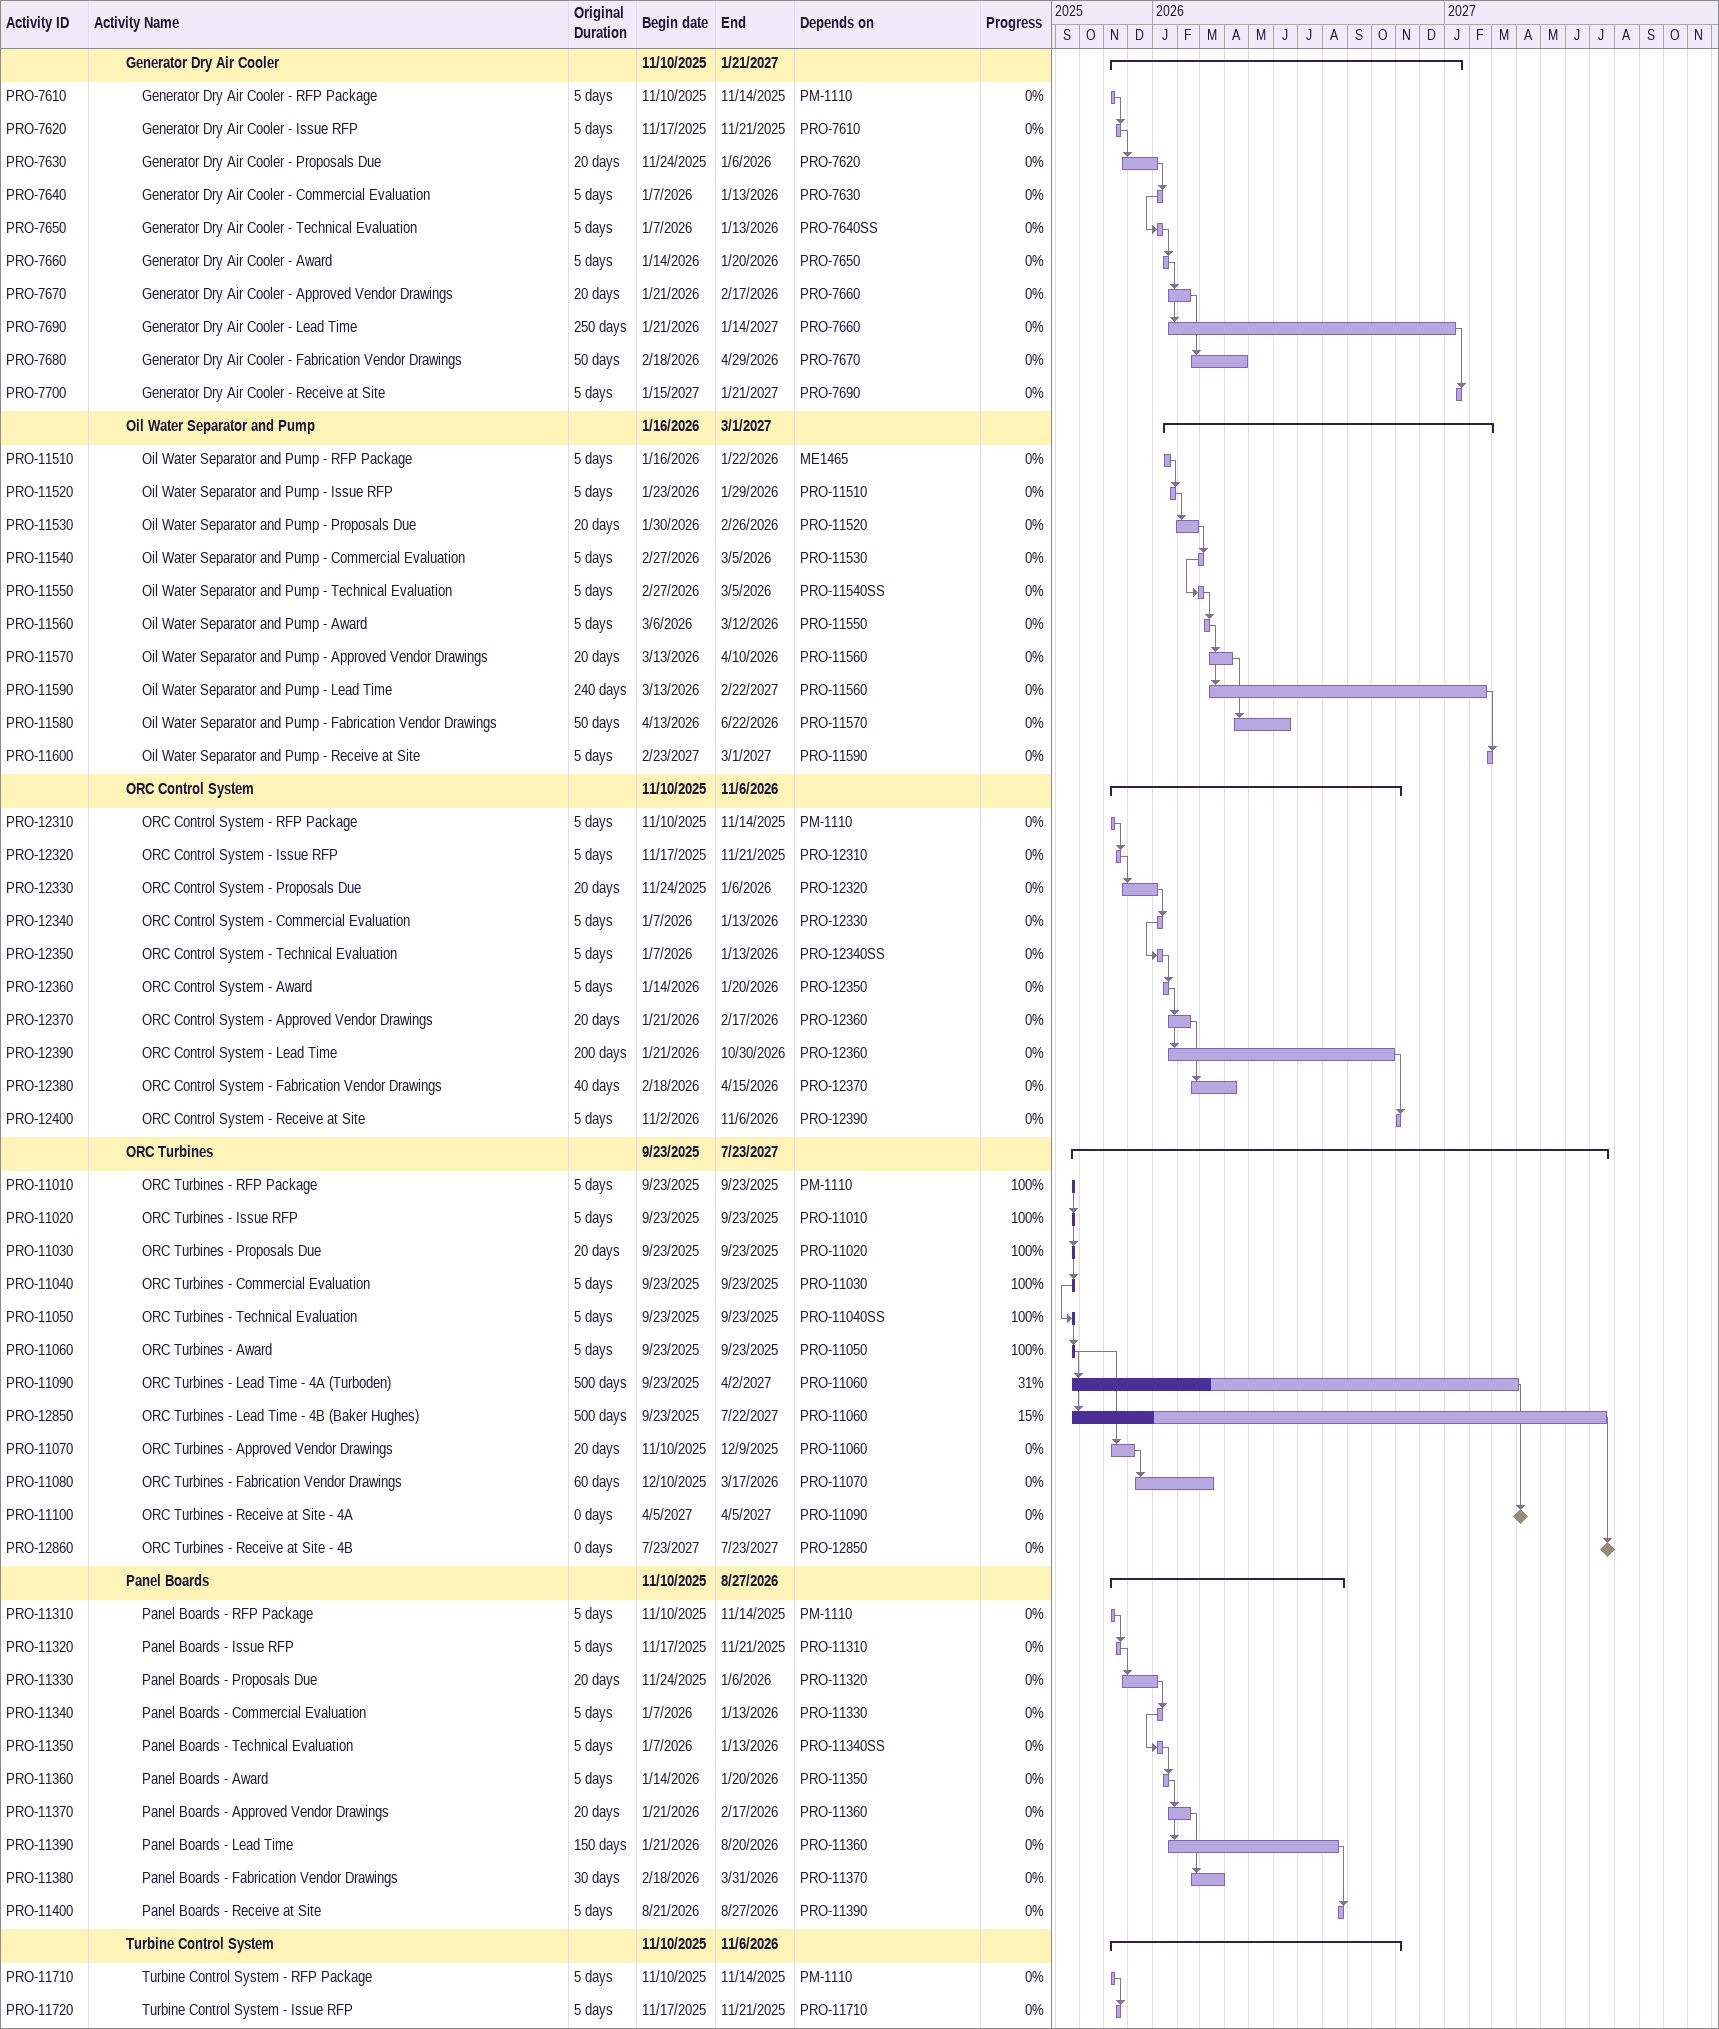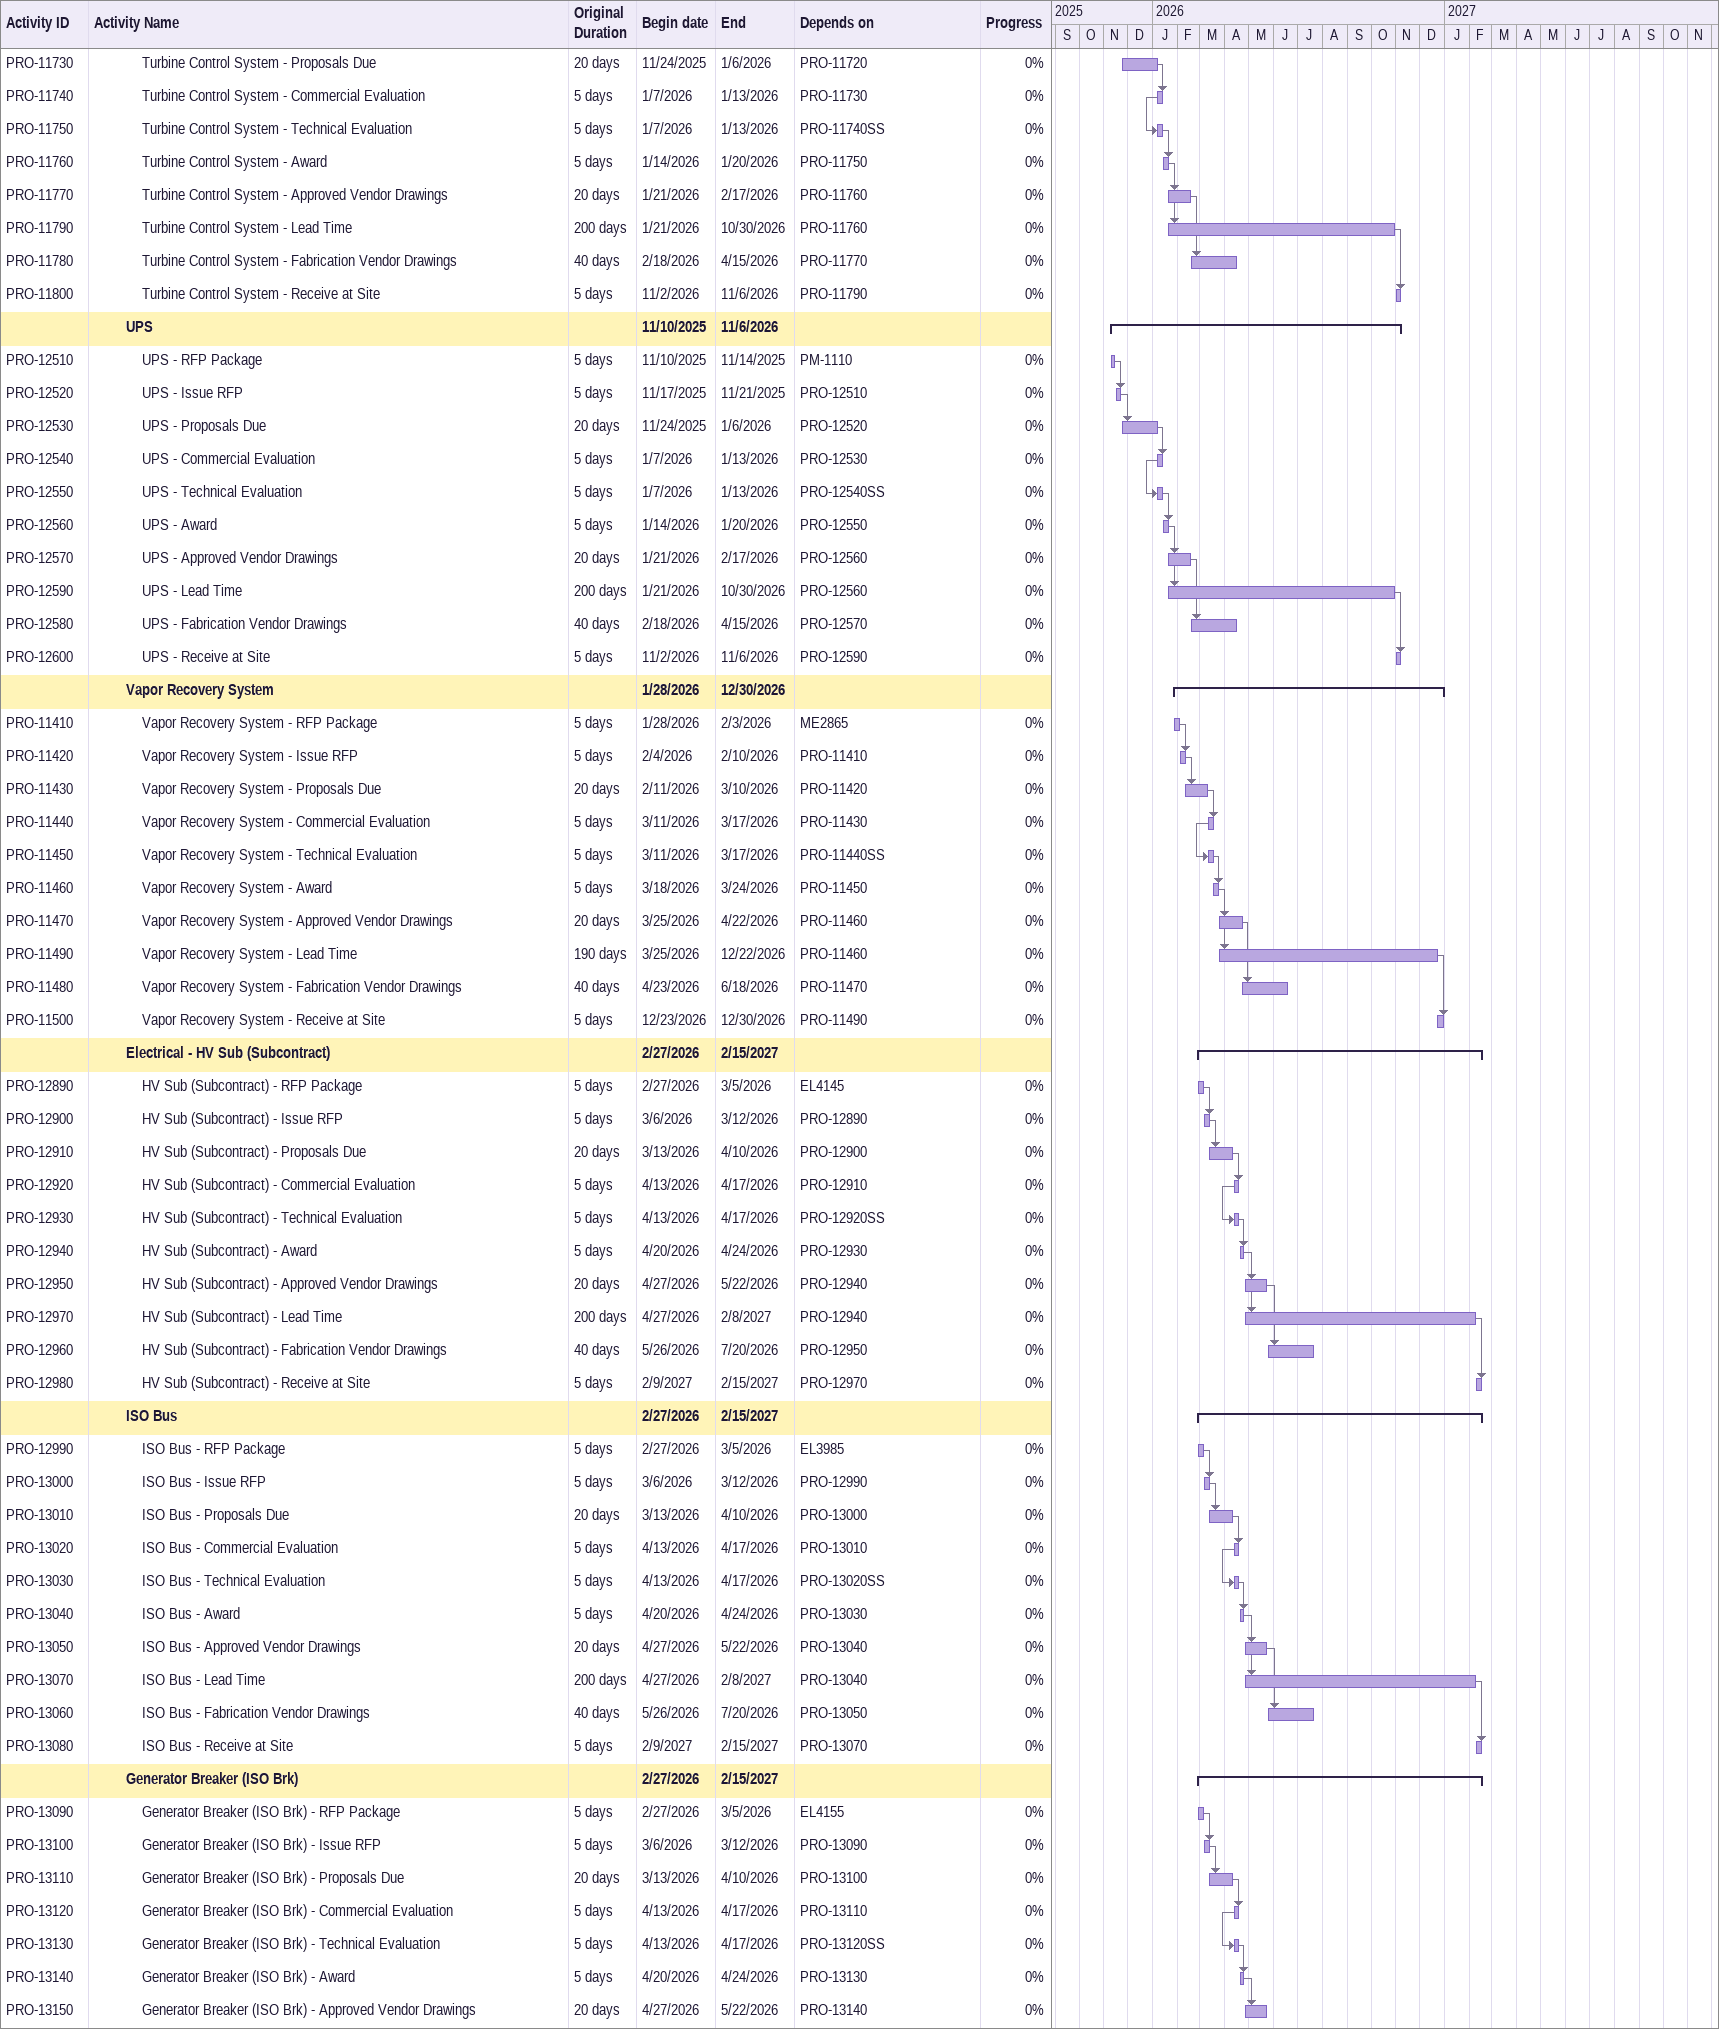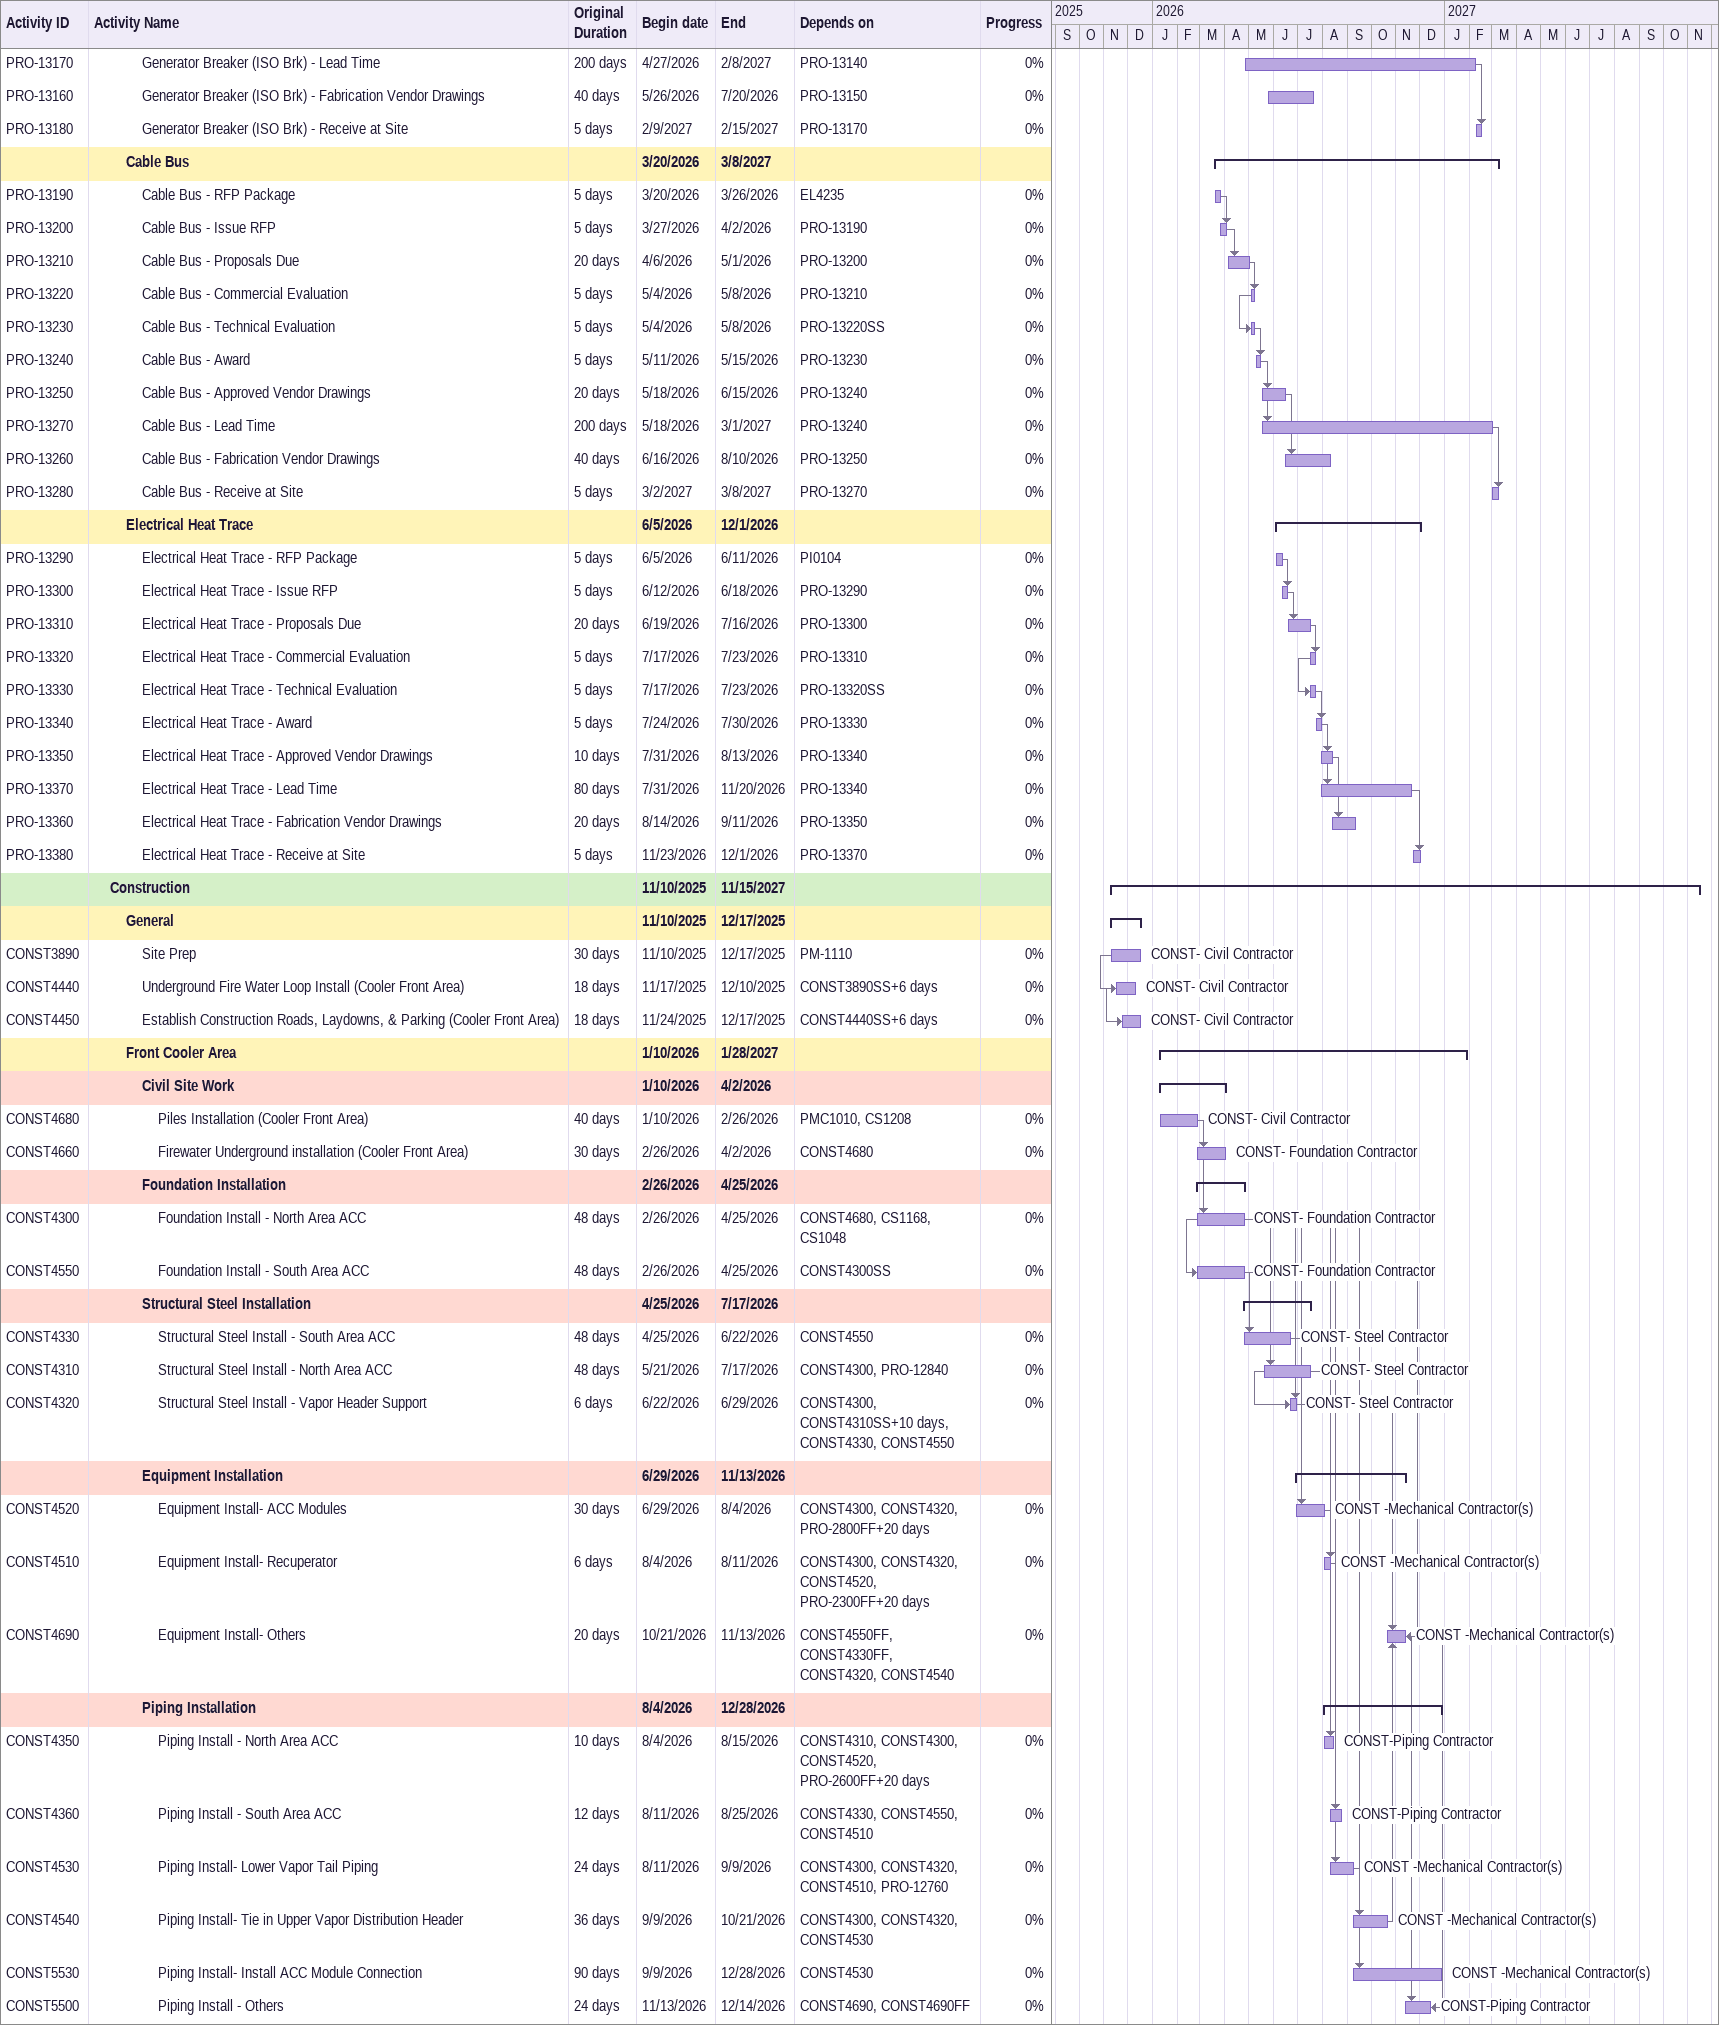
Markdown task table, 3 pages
| ID | Level | Task | Original duration | Start | Finish | Predecessors | Resources | % complete |
|---|---|---|---|---|---|---|---|---|
|  | 3 | **Generator Dry Air Cooler** |  | 2025-11-10 | 2027-01-21 |  |  |  |
| PRO-7610 | 4 | Generator Dry Air Cooler - RFP Package | 5d | 2025-11-10 | 2025-11-14 | PM-1110 |  | 0 |
| PRO-7620 | 4 | Generator Dry Air Cooler - Issue RFP | 5d | 2025-11-17 | 2025-11-21 | PRO-7610 |  | 0 |
| PRO-7630 | 4 | Generator Dry Air Cooler - Proposals Due | 20d | 2025-11-24 | 2026-01-06 | PRO-7620 |  | 0 |
| PRO-7640 | 4 | Generator Dry Air Cooler - Commercial Evaluation | 5d | 2026-01-07 | 2026-01-13 | PRO-7630 |  | 0 |
| PRO-7650 | 4 | Generator Dry Air Cooler - Technical Evaluation | 5d | 2026-01-07 | 2026-01-13 | PRO-7640SS |  | 0 |
| PRO-7660 | 4 | Generator Dry Air Cooler - Award | 5d | 2026-01-14 | 2026-01-20 | PRO-7650 |  | 0 |
| PRO-7670 | 4 | Generator Dry Air Cooler - Approved Vendor Drawings | 20d | 2026-01-21 | 2026-02-17 | PRO-7660 |  | 0 |
| PRO-7690 | 4 | Generator Dry Air Cooler - Lead Time | 250d | 2026-01-21 | 2027-01-14 | PRO-7660 |  | 0 |
| PRO-7680 | 4 | Generator Dry Air Cooler - Fabrication Vendor Drawings | 50d | 2026-02-18 | 2026-04-29 | PRO-7670 |  | 0 |
| PRO-7700 | 4 | Generator Dry Air Cooler - Receive at Site | 5d | 2027-01-15 | 2027-01-21 | PRO-7690 |  | 0 |
|  | 3 | **Oil Water Separator and Pump** |  | 2026-01-16 | 2027-03-01 |  |  |  |
| PRO-11510 | 4 | Oil Water Separator and Pump - RFP Package | 5d | 2026-01-16 | 2026-01-22 | ME1465 |  | 0 |
| PRO-11520 | 4 | Oil Water Separator and Pump - Issue RFP | 5d | 2026-01-23 | 2026-01-29 | PRO-11510 |  | 0 |
| PRO-11530 | 4 | Oil Water Separator and Pump - Proposals Due | 20d | 2026-01-30 | 2026-02-26 | PRO-11520 |  | 0 |
| PRO-11540 | 4 | Oil Water Separator and Pump - Commercial Evaluation | 5d | 2026-02-27 | 2026-03-05 | PRO-11530 |  | 0 |
| PRO-11550 | 4 | Oil Water Separator and Pump - Technical Evaluation | 5d | 2026-02-27 | 2026-03-05 | PRO-11540SS |  | 0 |
| PRO-11560 | 4 | Oil Water Separator and Pump - Award | 5d | 2026-03-06 | 2026-03-12 | PRO-11550 |  | 0 |
| PRO-11570 | 4 | Oil Water Separator and Pump - Approved Vendor Drawings | 20d | 2026-03-13 | 2026-04-10 | PRO-11560 |  | 0 |
| PRO-11590 | 4 | Oil Water Separator and Pump - Lead Time | 240d | 2026-03-13 | 2027-02-22 | PRO-11560 |  | 0 |
| PRO-11580 | 4 | Oil Water Separator and Pump - Fabrication Vendor Drawings | 50d | 2026-04-13 | 2026-06-22 | PRO-11570 |  | 0 |
| PRO-11600 | 4 | Oil Water Separator and Pump - Receive at Site | 5d | 2027-02-23 | 2027-03-01 | PRO-11590 |  | 0 |
|  | 3 | **ORC Control System** |  | 2025-11-10 | 2026-11-06 |  |  |  |
| PRO-12310 | 4 | ORC Control System - RFP Package | 5d | 2025-11-10 | 2025-11-14 | PM-1110 |  | 0 |
| PRO-12320 | 4 | ORC Control System - Issue RFP | 5d | 2025-11-17 | 2025-11-21 | PRO-12310 |  | 0 |
| PRO-12330 | 4 | ORC Control System - Proposals Due | 20d | 2025-11-24 | 2026-01-06 | PRO-12320 |  | 0 |
| PRO-12340 | 4 | ORC Control System - Commercial Evaluation | 5d | 2026-01-07 | 2026-01-13 | PRO-12330 |  | 0 |
| PRO-12350 | 4 | ORC Control System - Technical Evaluation | 5d | 2026-01-07 | 2026-01-13 | PRO-12340SS |  | 0 |
| PRO-12360 | 4 | ORC Control System - Award | 5d | 2026-01-14 | 2026-01-20 | PRO-12350 |  | 0 |
| PRO-12370 | 4 | ORC Control System - Approved Vendor Drawings | 20d | 2026-01-21 | 2026-02-17 | PRO-12360 |  | 0 |
| PRO-12390 | 4 | ORC Control System - Lead Time | 200d | 2026-01-21 | 2026-10-30 | PRO-12360 |  | 0 |
| PRO-12380 | 4 | ORC Control System - Fabrication Vendor Drawings | 40d | 2026-02-18 | 2026-04-15 | PRO-12370 |  | 0 |
| PRO-12400 | 4 | ORC Control System - Receive at Site | 5d | 2026-11-02 | 2026-11-06 | PRO-12390 |  | 0 |
|  | 3 | **ORC Turbines** |  | 2025-09-23 | 2027-07-23 |  |  |  |
| PRO-11010 | 4 | ORC Turbines - RFP Package | 5d | 2025-09-23 | 2025-09-23 | PM-1110 |  | 100 |
| PRO-11020 | 4 | ORC Turbines - Issue RFP | 5d | 2025-09-23 | 2025-09-23 | PRO-11010 |  | 100 |
| PRO-11030 | 4 | ORC Turbines - Proposals Due | 20d | 2025-09-23 | 2025-09-23 | PRO-11020 |  | 100 |
| PRO-11040 | 4 | ORC Turbines - Commercial Evaluation | 5d | 2025-09-23 | 2025-09-23 | PRO-11030 |  | 100 |
| PRO-11050 | 4 | ORC Turbines - Technical Evaluation | 5d | 2025-09-23 | 2025-09-23 | PRO-11040SS |  | 100 |
| PRO-11060 | 4 | ORC Turbines - Award | 5d | 2025-09-23 | 2025-09-23 | PRO-11050 |  | 100 |
| PRO-11090 | 4 | ORC Turbines - Lead Time - 4A (Turboden) | 500d | 2025-09-23 | 2027-04-02 | PRO-11060 |  | 31 |
| PRO-12850 | 4 | ORC Turbines - Lead Time - 4B (Baker Hughes) | 500d | 2025-09-23 | 2027-07-22 | PRO-11060 |  | 15 |
| PRO-11070 | 4 | ORC Turbines - Approved Vendor Drawings | 20d | 2025-11-10 | 2025-12-09 | PRO-11060 |  | 0 |
| PRO-11080 | 4 | ORC Turbines - Fabrication Vendor Drawings | 60d | 2025-12-10 | 2026-03-17 | PRO-11070 |  | 0 |
| PRO-11100 | 4 | ORC Turbines - Receive at Site - 4A | 0d | 2027-04-05 | 2027-04-05 | PRO-11090 |  | 0 |
| PRO-12860 | 4 | ORC Turbines - Receive at Site - 4B | 0d | 2027-07-23 | 2027-07-23 | PRO-12850 |  | 0 |
|  | 3 | **Panel Boards** |  | 2025-11-10 | 2026-08-27 |  |  |  |
| PRO-11310 | 4 | Panel Boards - RFP Package | 5d | 2025-11-10 | 2025-11-14 | PM-1110 |  | 0 |
| PRO-11320 | 4 | Panel Boards - Issue RFP | 5d | 2025-11-17 | 2025-11-21 | PRO-11310 |  | 0 |
| PRO-11330 | 4 | Panel Boards - Proposals Due | 20d | 2025-11-24 | 2026-01-06 | PRO-11320 |  | 0 |
| PRO-11340 | 4 | Panel Boards - Commercial Evaluation | 5d | 2026-01-07 | 2026-01-13 | PRO-11330 |  | 0 |
| PRO-11350 | 4 | Panel Boards - Technical Evaluation | 5d | 2026-01-07 | 2026-01-13 | PRO-11340SS |  | 0 |
| PRO-11360 | 4 | Panel Boards - Award | 5d | 2026-01-14 | 2026-01-20 | PRO-11350 |  | 0 |
| PRO-11370 | 4 | Panel Boards - Approved Vendor Drawings | 20d | 2026-01-21 | 2026-02-17 | PRO-11360 |  | 0 |
| PRO-11390 | 4 | Panel Boards - Lead Time | 150d | 2026-01-21 | 2026-08-20 | PRO-11360 |  | 0 |
| PRO-11380 | 4 | Panel Boards - Fabrication Vendor Drawings | 30d | 2026-02-18 | 2026-03-31 | PRO-11370 |  | 0 |
| PRO-11400 | 4 | Panel Boards - Receive at Site | 5d | 2026-08-21 | 2026-08-27 | PRO-11390 |  | 0 |
|  | 3 | **Turbine Control System** |  | 2025-11-10 | 2026-11-06 |  |  |  |
| PRO-11710 | 4 | Turbine Control System - RFP Package | 5d | 2025-11-10 | 2025-11-14 | PM-1110 |  | 0 |
| PRO-11720 | 4 | Turbine Control System - Issue RFP | 5d | 2025-11-17 | 2025-11-21 | PRO-11710 |  | 0 |
| PRO-11730 | 4 | Turbine Control System - Proposals Due | 20d | 2025-11-24 | 2026-01-06 | PRO-11720 |  | 0 |
| PRO-11740 | 4 | Turbine Control System - Commercial Evaluation | 5d | 2026-01-07 | 2026-01-13 | PRO-11730 |  | 0 |
| PRO-11750 | 4 | Turbine Control System - Technical Evaluation | 5d | 2026-01-07 | 2026-01-13 | PRO-11740SS |  | 0 |
| PRO-11760 | 4 | Turbine Control System - Award | 5d | 2026-01-14 | 2026-01-20 | PRO-11750 |  | 0 |
| PRO-11770 | 4 | Turbine Control System - Approved Vendor Drawings | 20d | 2026-01-21 | 2026-02-17 | PRO-11760 |  | 0 |
| PRO-11790 | 4 | Turbine Control System - Lead Time | 200d | 2026-01-21 | 2026-10-30 | PRO-11760 |  | 0 |
| PRO-11780 | 4 | Turbine Control System - Fabrication Vendor Drawings | 40d | 2026-02-18 | 2026-04-15 | PRO-11770 |  | 0 |
| PRO-11800 | 4 | Turbine Control System - Receive at Site | 5d | 2026-11-02 | 2026-11-06 | PRO-11790 |  | 0 |
|  | 3 | **UPS** |  | 2025-11-10 | 2026-11-06 |  |  |  |
| PRO-12510 | 4 | UPS - RFP Package | 5d | 2025-11-10 | 2025-11-14 | PM-1110 |  | 0 |
| PRO-12520 | 4 | UPS - Issue RFP | 5d | 2025-11-17 | 2025-11-21 | PRO-12510 |  | 0 |
| PRO-12530 | 4 | UPS - Proposals Due | 20d | 2025-11-24 | 2026-01-06 | PRO-12520 |  | 0 |
| PRO-12540 | 4 | UPS - Commercial Evaluation | 5d | 2026-01-07 | 2026-01-13 | PRO-12530 |  | 0 |
| PRO-12550 | 4 | UPS - Technical Evaluation | 5d | 2026-01-07 | 2026-01-13 | PRO-12540SS |  | 0 |
| PRO-12560 | 4 | UPS - Award | 5d | 2026-01-14 | 2026-01-20 | PRO-12550 |  | 0 |
| PRO-12570 | 4 | UPS - Approved Vendor Drawings | 20d | 2026-01-21 | 2026-02-17 | PRO-12560 |  | 0 |
| PRO-12590 | 4 | UPS - Lead Time | 200d | 2026-01-21 | 2026-10-30 | PRO-12560 |  | 0 |
| PRO-12580 | 4 | UPS - Fabrication Vendor Drawings | 40d | 2026-02-18 | 2026-04-15 | PRO-12570 |  | 0 |
| PRO-12600 | 4 | UPS - Receive at Site | 5d | 2026-11-02 | 2026-11-06 | PRO-12590 |  | 0 |
|  | 3 | **Vapor Recovery System** |  | 2026-01-28 | 2026-12-30 |  |  |  |
| PRO-11410 | 4 | Vapor Recovery System - RFP Package | 5d | 2026-01-28 | 2026-02-03 | ME2865 |  | 0 |
| PRO-11420 | 4 | Vapor Recovery System - Issue RFP | 5d | 2026-02-04 | 2026-02-10 | PRO-11410 |  | 0 |
| PRO-11430 | 4 | Vapor Recovery System - Proposals Due | 20d | 2026-02-11 | 2026-03-10 | PRO-11420 |  | 0 |
| PRO-11440 | 4 | Vapor Recovery System - Commercial Evaluation | 5d | 2026-03-11 | 2026-03-17 | PRO-11430 |  | 0 |
| PRO-11450 | 4 | Vapor Recovery System - Technical Evaluation | 5d | 2026-03-11 | 2026-03-17 | PRO-11440SS |  | 0 |
| PRO-11460 | 4 | Vapor Recovery System - Award | 5d | 2026-03-18 | 2026-03-24 | PRO-11450 |  | 0 |
| PRO-11470 | 4 | Vapor Recovery System - Approved Vendor Drawings | 20d | 2026-03-25 | 2026-04-22 | PRO-11460 |  | 0 |
| PRO-11490 | 4 | Vapor Recovery System - Lead Time | 190d | 2026-03-25 | 2026-12-22 | PRO-11460 |  | 0 |
| PRO-11480 | 4 | Vapor Recovery System - Fabrication Vendor Drawings | 40d | 2026-04-23 | 2026-06-18 | PRO-11470 |  | 0 |
| PRO-11500 | 4 | Vapor Recovery System - Receive at Site | 5d | 2026-12-23 | 2026-12-30 | PRO-11490 |  | 0 |
|  | 3 | **Electrical - HV Sub (Subcontract)** |  | 2026-02-27 | 2027-02-15 |  |  |  |
| PRO-12890 | 4 | HV Sub (Subcontract) - RFP Package | 5d | 2026-02-27 | 2026-03-05 | EL4145 |  | 0 |
| PRO-12900 | 4 | HV Sub (Subcontract) - Issue RFP | 5d | 2026-03-06 | 2026-03-12 | PRO-12890 |  | 0 |
| PRO-12910 | 4 | HV Sub (Subcontract) - Proposals Due | 20d | 2026-03-13 | 2026-04-10 | PRO-12900 |  | 0 |
| PRO-12920 | 4 | HV Sub (Subcontract) - Commercial Evaluation | 5d | 2026-04-13 | 2026-04-17 | PRO-12910 |  | 0 |
| PRO-12930 | 4 | HV Sub (Subcontract) - Technical Evaluation | 5d | 2026-04-13 | 2026-04-17 | PRO-12920SS |  | 0 |
| PRO-12940 | 4 | HV Sub (Subcontract) - Award | 5d | 2026-04-20 | 2026-04-24 | PRO-12930 |  | 0 |
| PRO-12950 | 4 | HV Sub (Subcontract) - Approved Vendor Drawings | 20d | 2026-04-27 | 2026-05-22 | PRO-12940 |  | 0 |
| PRO-12970 | 4 | HV Sub (Subcontract) - Lead Time | 200d | 2026-04-27 | 2027-02-08 | PRO-12940 |  | 0 |
| PRO-12960 | 4 | HV Sub (Subcontract) - Fabrication Vendor Drawings | 40d | 2026-05-26 | 2026-07-20 | PRO-12950 |  | 0 |
| PRO-12980 | 4 | HV Sub (Subcontract) - Receive at Site | 5d | 2027-02-09 | 2027-02-15 | PRO-12970 |  | 0 |
|  | 3 | **ISO Bus** |  | 2026-02-27 | 2027-02-15 |  |  |  |
| PRO-12990 | 4 | ISO Bus - RFP Package | 5d | 2026-02-27 | 2026-03-05 | EL3985 |  | 0 |
| PRO-13000 | 4 | ISO Bus - Issue RFP | 5d | 2026-03-06 | 2026-03-12 | PRO-12990 |  | 0 |
| PRO-13010 | 4 | ISO Bus - Proposals Due | 20d | 2026-03-13 | 2026-04-10 | PRO-13000 |  | 0 |
| PRO-13020 | 4 | ISO Bus - Commercial Evaluation | 5d | 2026-04-13 | 2026-04-17 | PRO-13010 |  | 0 |
| PRO-13030 | 4 | ISO Bus - Technical Evaluation | 5d | 2026-04-13 | 2026-04-17 | PRO-13020SS |  | 0 |
| PRO-13040 | 4 | ISO Bus - Award | 5d | 2026-04-20 | 2026-04-24 | PRO-13030 |  | 0 |
| PRO-13050 | 4 | ISO Bus - Approved Vendor Drawings | 20d | 2026-04-27 | 2026-05-22 | PRO-13040 |  | 0 |
| PRO-13070 | 4 | ISO Bus - Lead Time | 200d | 2026-04-27 | 2027-02-08 | PRO-13040 |  | 0 |
| PRO-13060 | 4 | ISO Bus - Fabrication Vendor Drawings | 40d | 2026-05-26 | 2026-07-20 | PRO-13050 |  | 0 |
| PRO-13080 | 4 | ISO Bus - Receive at Site | 5d | 2027-02-09 | 2027-02-15 | PRO-13070 |  | 0 |
|  | 3 | **Generator Breaker (ISO Brk)** |  | 2026-02-27 | 2027-02-15 |  |  |  |
| PRO-13090 | 4 | Generator Breaker (ISO Brk) - RFP Package | 5d | 2026-02-27 | 2026-03-05 | EL4155 |  | 0 |
| PRO-13100 | 4 | Generator Breaker (ISO Brk) - Issue RFP | 5d | 2026-03-06 | 2026-03-12 | PRO-13090 |  | 0 |
| PRO-13110 | 4 | Generator Breaker (ISO Brk) - Proposals Due | 20d | 2026-03-13 | 2026-04-10 | PRO-13100 |  | 0 |
| PRO-13120 | 4 | Generator Breaker (ISO Brk) - Commercial Evaluation | 5d | 2026-04-13 | 2026-04-17 | PRO-13110 |  | 0 |
| PRO-13130 | 4 | Generator Breaker (ISO Brk) - Technical Evaluation | 5d | 2026-04-13 | 2026-04-17 | PRO-13120SS |  | 0 |
| PRO-13140 | 4 | Generator Breaker (ISO Brk) - Award | 5d | 2026-04-20 | 2026-04-24 | PRO-13130 |  | 0 |
| PRO-13150 | 4 | Generator Breaker (ISO Brk) - Approved Vendor Drawings | 20d | 2026-04-27 | 2026-05-22 | PRO-13140 |  | 0 |
| PRO-13170 | 4 | Generator Breaker (ISO Brk) - Lead Time | 200d | 2026-04-27 | 2027-02-08 | PRO-13140 |  | 0 |
| PRO-13160 | 4 | Generator Breaker (ISO Brk) - Fabrication Vendor Drawings | 40d | 2026-05-26 | 2026-07-20 | PRO-13150 |  | 0 |
| PRO-13180 | 4 | Generator Breaker (ISO Brk) - Receive at Site | 5d | 2027-02-09 | 2027-02-15 | PRO-13170 |  | 0 |
|  | 3 | **Cable Bus** |  | 2026-03-20 | 2027-03-08 |  |  |  |
| PRO-13190 | 4 | Cable Bus - RFP Package | 5d | 2026-03-20 | 2026-03-26 | EL4235 |  | 0 |
| PRO-13200 | 4 | Cable Bus - Issue RFP | 5d | 2026-03-27 | 2026-04-02 | PRO-13190 |  | 0 |
| PRO-13210 | 4 | Cable Bus - Proposals Due | 20d | 2026-04-06 | 2026-05-01 | PRO-13200 |  | 0 |
| PRO-13220 | 4 | Cable Bus - Commercial Evaluation | 5d | 2026-05-04 | 2026-05-08 | PRO-13210 |  | 0 |
| PRO-13230 | 4 | Cable Bus - Technical Evaluation | 5d | 2026-05-04 | 2026-05-08 | PRO-13220SS |  | 0 |
| PRO-13240 | 4 | Cable Bus - Award | 5d | 2026-05-11 | 2026-05-15 | PRO-13230 |  | 0 |
| PRO-13250 | 4 | Cable Bus - Approved Vendor Drawings | 20d | 2026-05-18 | 2026-06-15 | PRO-13240 |  | 0 |
| PRO-13270 | 4 | Cable Bus - Lead Time | 200d | 2026-05-18 | 2027-03-01 | PRO-13240 |  | 0 |
| PRO-13260 | 4 | Cable Bus - Fabrication Vendor Drawings | 40d | 2026-06-16 | 2026-08-10 | PRO-13250 |  | 0 |
| PRO-13280 | 4 | Cable Bus - Receive at Site | 5d | 2027-03-02 | 2027-03-08 | PRO-13270 |  | 0 |
|  | 3 | **Electrical Heat Trace** |  | 2026-06-05 | 2026-12-01 |  |  |  |
| PRO-13290 | 4 | Electrical Heat Trace - RFP Package | 5d | 2026-06-05 | 2026-06-11 | PI0104 |  | 0 |
| PRO-13300 | 4 | Electrical Heat Trace - Issue RFP | 5d | 2026-06-12 | 2026-06-18 | PRO-13290 |  | 0 |
| PRO-13310 | 4 | Electrical Heat Trace - Proposals Due | 20d | 2026-06-19 | 2026-07-16 | PRO-13300 |  | 0 |
| PRO-13320 | 4 | Electrical Heat Trace - Commercial Evaluation | 5d | 2026-07-17 | 2026-07-23 | PRO-13310 |  | 0 |
| PRO-13330 | 4 | Electrical Heat Trace - Technical Evaluation | 5d | 2026-07-17 | 2026-07-23 | PRO-13320SS |  | 0 |
| PRO-13340 | 4 | Electrical Heat Trace - Award | 5d | 2026-07-24 | 2026-07-30 | PRO-13330 |  | 0 |
| PRO-13350 | 4 | Electrical Heat Trace - Approved Vendor Drawings | 10d | 2026-07-31 | 2026-08-13 | PRO-13340 |  | 0 |
| PRO-13370 | 4 | Electrical Heat Trace - Lead Time | 80d | 2026-07-31 | 2026-11-20 | PRO-13340 |  | 0 |
| PRO-13360 | 4 | Electrical Heat Trace - Fabrication Vendor Drawings | 20d | 2026-08-14 | 2026-09-11 | PRO-13350 |  | 0 |
| PRO-13380 | 4 | Electrical Heat Trace - Receive at Site | 5d | 2026-11-23 | 2026-12-01 | PRO-13370 |  | 0 |
|  | 2 | **Construction** |  | 2025-11-10 | 2027-11-15 |  |  |  |
|  | 3 | **General** |  | 2025-11-10 | 2025-12-17 |  |  |  |
| CONST3890 | 4 | Site Prep | 30d | 2025-11-10 | 2025-12-17 | PM-1110 | CONST- Civil Contractor | 0 |
| CONST4440 | 4 | Underground Fire Water Loop Install (Cooler Front Area) | 18d | 2025-11-17 | 2025-12-10 | CONST3890SS+6d | CONST- Civil Contractor | 0 |
| CONST4450 | 4 | Establish Construction Roads, Laydowns, & Parking (Cooler Front Area) | 18d | 2025-11-24 | 2025-12-17 | CONST4440SS+6d | CONST- Civil Contractor | 0 |
|  | 3 | **Front Cooler Area** |  | 2026-01-10 | 2027-01-28 |  |  |  |
|  | 4 | **Civil Site Work** |  | 2026-01-10 | 2026-04-02 |  |  |  |
| CONST4680 | 5 | Piles Installation (Cooler Front Area) | 40d | 2026-01-10 | 2026-02-26 | PMC1010, CS1208 | CONST- Civil Contractor | 0 |
| CONST4660 | 5 | Firewater Underground installation (Cooler Front Area) | 30d | 2026-02-26 | 2026-04-02 | CONST4680 | CONST- Foundation Contractor | 0 |
|  | 4 | **Foundation Installation** |  | 2026-02-26 | 2026-04-25 |  |  |  |
| CONST4300 | 5 | Foundation Install - North Area ACC | 48d | 2026-02-26 | 2026-04-25 | CONST4680, CS1168, CS1048 | CONST- Foundation Contractor | 0 |
| CONST4550 | 5 | Foundation Install - South Area ACC | 48d | 2026-02-26 | 2026-04-25 | CONST4300SS | CONST- Foundation Contractor | 0 |
|  | 4 | **Structural Steel Installation** |  | 2026-04-25 | 2026-07-17 |  |  |  |
| CONST4330 | 5 | Structural Steel Install - South Area ACC | 48d | 2026-04-25 | 2026-06-22 | CONST4550 | CONST- Steel Contractor | 0 |
| CONST4310 | 5 | Structural Steel Install - North Area ACC | 48d | 2026-05-21 | 2026-07-17 | CONST4300, PRO-12840 | CONST- Steel Contractor | 0 |
| CONST4320 | 5 | Structural Steel Install - Vapor Header Support | 6d | 2026-06-22 | 2026-06-29 | CONST4300, CONST4310SS+10d, CONST4330, CONST4550 | CONST- Steel Contractor | 0 |
|  | 4 | **Equipment Installation** |  | 2026-06-29 | 2026-11-13 |  |  |  |
| CONST4520 | 5 | Equipment Install- ACC Modules | 30d | 2026-06-29 | 2026-08-04 | CONST4300, CONST4320, PRO-2800FF+20d | CONST -Mechanical Contractor(s) | 0 |
| CONST4510 | 5 | Equipment Install- Recuperator | 6d | 2026-08-04 | 2026-08-11 | CONST4300, CONST4320, CONST4520, PRO-2300FF+20d | CONST -Mechanical Contractor(s) | 0 |
| CONST4690 | 5 | Equipment Install- Others | 20d | 2026-10-21 | 2026-11-13 | CONST4550FF, CONST4330FF, CONST4320, CONST4540 | CONST -Mechanical Contractor(s) | 0 |
|  | 4 | **Piping Installation** |  | 2026-08-04 | 2026-12-28 |  |  |  |
| CONST4350 | 5 | Piping Install - North Area ACC | 10d | 2026-08-04 | 2026-08-15 | CONST4310, CONST4300, CONST4520, PRO-2600FF+20d | CONST-Piping Contractor | 0 |
| CONST4360 | 5 | Piping Install - South Area ACC | 12d | 2026-08-11 | 2026-08-25 | CONST4330, CONST4550, CONST4510 | CONST-Piping Contractor | 0 |
| CONST4530 | 5 | Piping Install- Lower Vapor Tail Piping | 24d | 2026-08-11 | 2026-09-09 | CONST4300, CONST4320, CONST4510, PRO-12760 | CONST -Mechanical Contractor(s) | 0 |
| CONST4540 | 5 | Piping Install- Tie in Upper Vapor Distribution Header | 36d | 2026-09-09 | 2026-10-21 | CONST4300, CONST4320, CONST4530 | CONST -Mechanical Contractor(s) | 0 |
| CONST5530 | 5 | Piping Install- Install ACC Module Connection | 90d | 2026-09-09 | 2026-12-28 | CONST4530 | CONST -Mechanical Contractor(s) | 0 |
| CONST5500 | 5 | Piping Install - Others | 24d | 2026-11-13 | 2026-12-14 | CONST4690, CONST4690FF | CONST-Piping Contractor | 0 |
